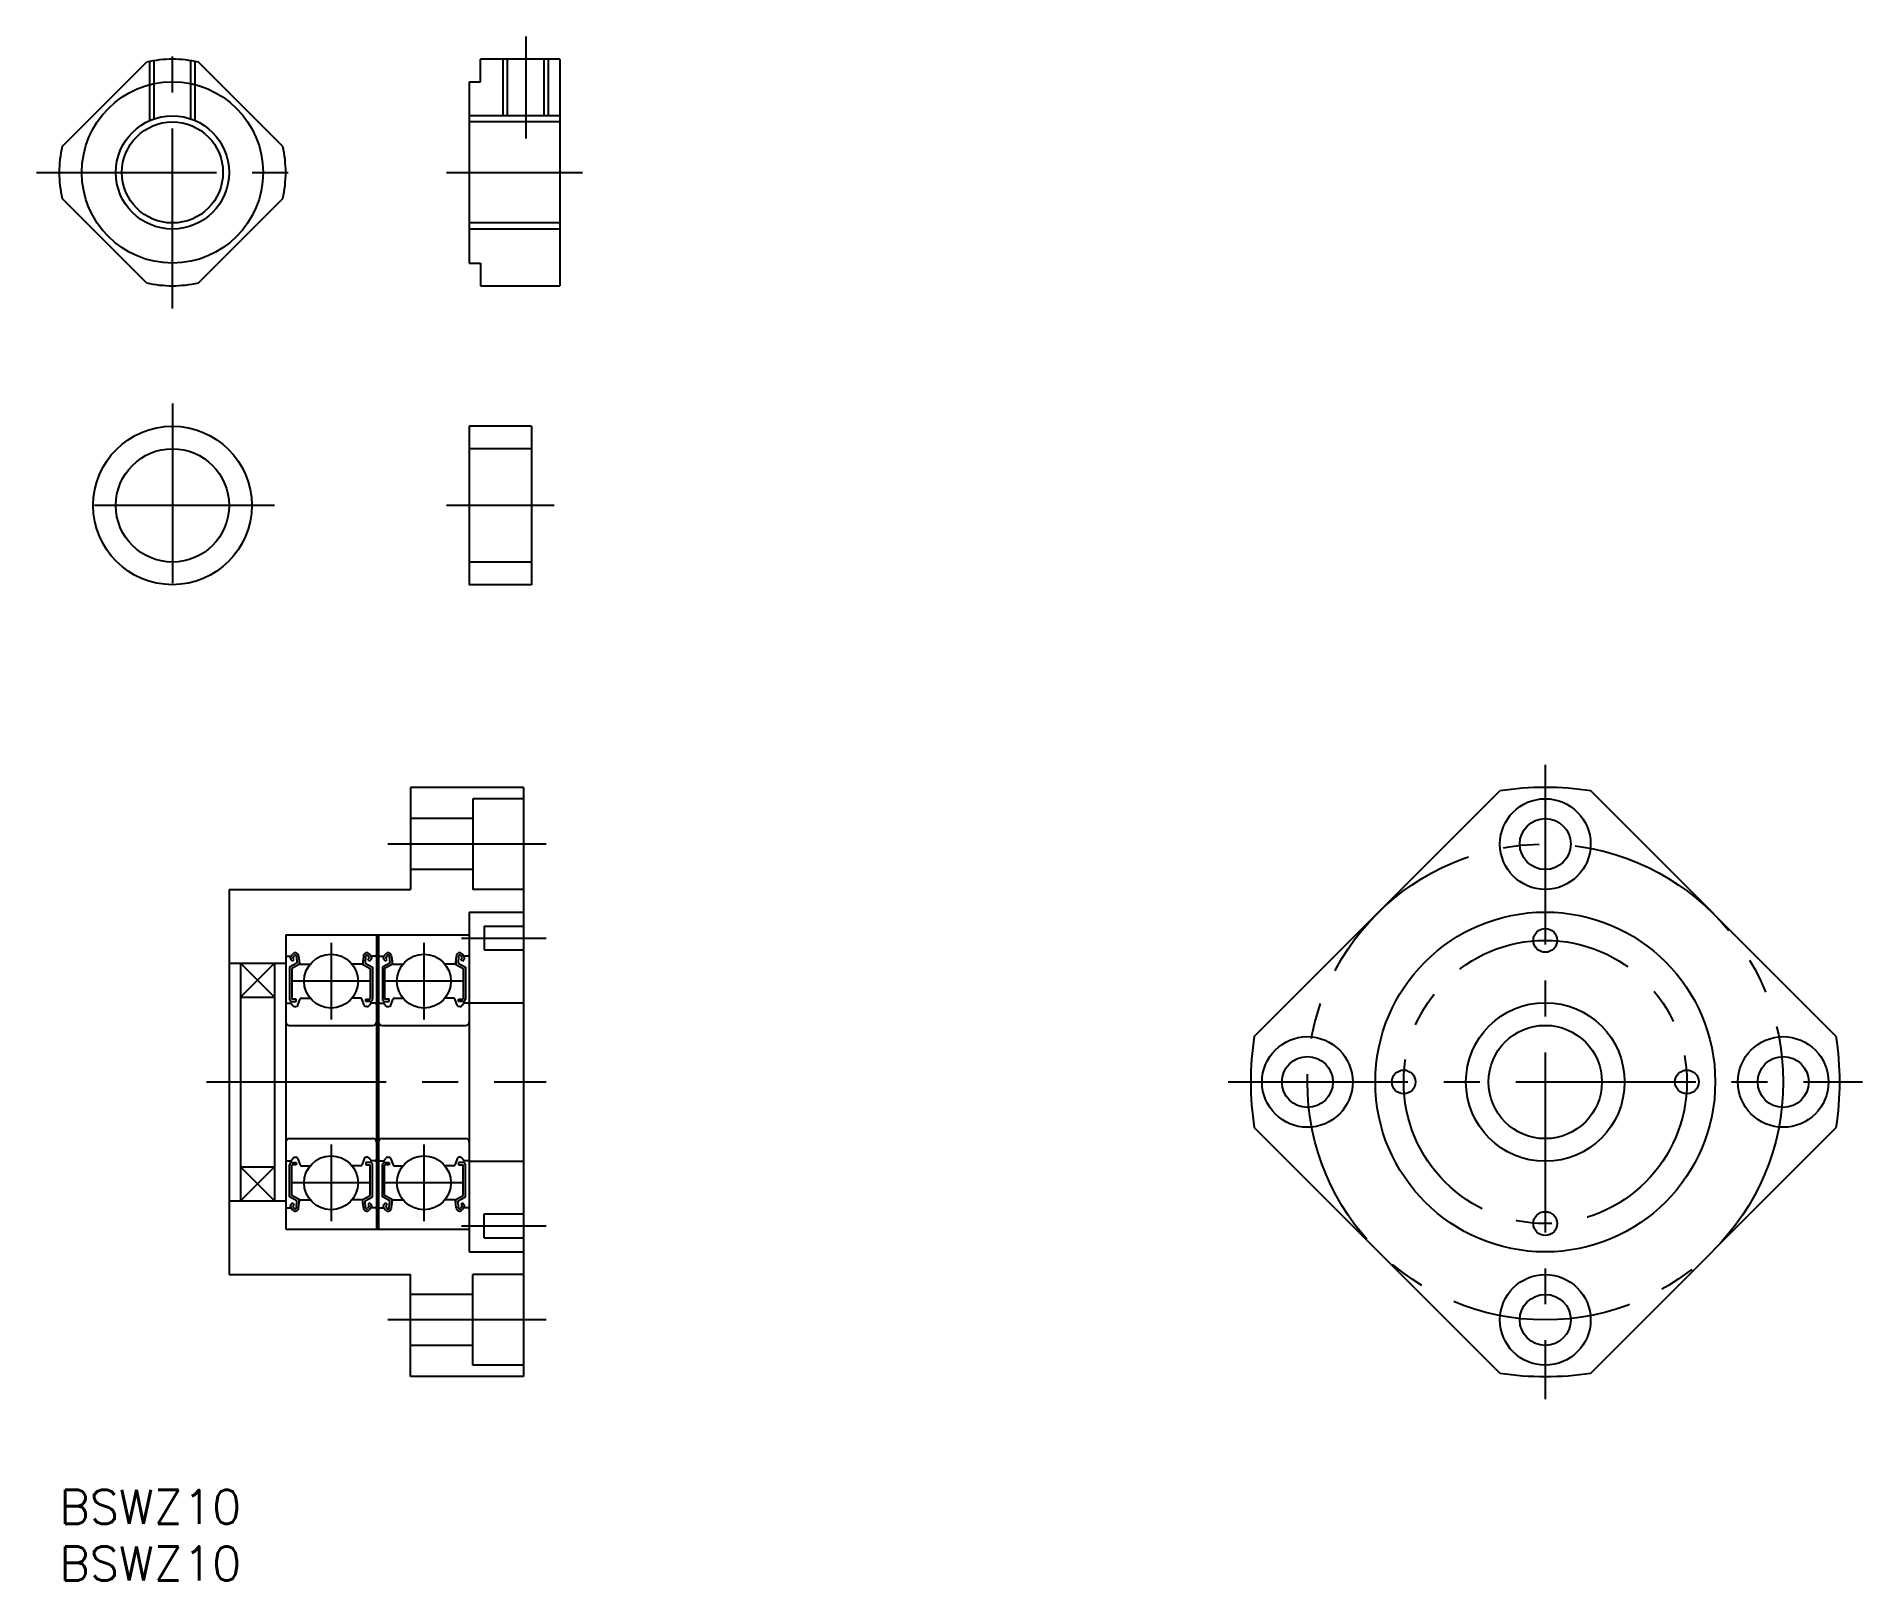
# Model space of a CAD drawing. Extents: x -2 to 159, y -8 to 128.
import ezdxf

# ---------------------------------------------------------------- set-up
doc = ezdxf.new("R2010")
doc.units = 0
doc.header["$LTSCALE"] = 0.5
doc.linetypes.add('CENTER', pattern=[50.8, 31.75, -6.35, 6.35, -6.35])
doc.linetypes.add('DASHED', pattern=[19.05, 12.7, -6.35])
for name, color, linetype in [('MSM_CENTER', 1, 'CENTER'), ('MSM_CONTINUOUS', 7, 'CONTINUOUS'), ('MSM_DASHED', 4, 'DASHED'), ('MSM_NARROW', 5, 'CONTINUOUS'), ('MSM_PART_NUMBER', 7, 'CONTINUOUS')]:
    doc.layers.add(name, color=color, linetype=linetype)
doc.styles.get("Standard").update_dxf_attribs({"font": 'txt.shx', "height": 1.5, "bigfont": 'bigfont.shx'})

# ---------------------------------------------------------------- blocks, each defined once
blk = doc.blocks.new('*U5')
at = {"layer": 'MSM_PART_NUMBER'}
blk.add_text('BSWZ10', height=3, dxfattribs=at).set_placement((0, -3))
blk = doc.blocks.new('*U6')
at = {"layer": 'MSM_PART_NUMBER'}
blk.add_text('BSWZ10', height=3, dxfattribs=at).set_placement((0, -8))

msp = doc.modelspace()

# ---------------------------------------------------------------- linework, layer by layer
at = {"layer": 'MSM_CENTER'}
for p, q in [((10, 104.28), (10, 128.28)), ((41.2, 128.28), (41.2, 119.28)), ((-2, 116.28), (22, 116.28)), ((34.2, 116.28), (46.2, 116.28)), ((10, 95.89), (10, 77.89)), ((19, 86.89), (1, 86.89)), ((43.7, 86.89), (34.2, 86.89)), ((131.18, 64), (131.18, 8)), ((43, 57), (29, 57)), ((35.5, 48.7), (43, 48.7)), ((24, 48.28), (24, 41.52)), ((32.2, 48.28), (32.2, 41.52)), ((27.38, 44.9), (20.61, 44.9)), ((35.58, 44.9), (28.81, 44.9)), ((13, 36), (43, 36)), ((103.18, 36), (159.18, 36)), ((24, 30.48), (24, 23.72)), ((32.2, 30.48), (32.2, 23.72)), ((27.38, 27.1), (20.61, 27.1)), ((35.58, 27.1), (28.81, 27.1)), ((35.5, 23.3), (43, 23.3)), ((43, 15), (29, 15))]:
    msp.add_line(p, q, dxfattribs=at)
for radius in [21, 12.5]:
    msp.add_circle((131.18, 36), radius, dxfattribs=at)
at = {"layer": 'MSM_CONTINUOUS'}
for p, q in [((0.26, 118.56), (7.71, 126.01)), ((19.74, 118.56), (12.29, 126.01)), ((37.2, 124.28), (37.2, 126.28)), ((44.2, 126.28), (37.2, 126.28)), ((39.57, 121.28), (39.57, 126.28)), ((42.82, 121.28), (42.82, 126.28)), ((44.2, 126.28), (44.2, 106.28)), ((36.2, 124.28), (36.2, 108.28)), ((36.2, 124.28), (37.2, 124.28)), ((44.2, 120.74), (36.2, 120.74)), ((7.71, 106.54), (0.26, 113.99)), ((12.29, 106.54), (19.74, 113.99)), ((44.2, 111.82), (36.2, 111.82)), ((36.2, 108.28), (37.2, 108.28)), ((37.2, 108.28), (37.2, 106.28)), ((37.2, 106.28), (44.2, 106.28)), ((36.2, 93.89), (36.2, 79.89)), ((41.7, 93.89), (36.2, 93.89)), ((41.7, 93.89), (41.7, 79.89)), ((41.7, 91.89), (36.2, 91.89)), ((41.7, 81.89), (36.2, 81.89)), ((41.7, 79.89), (36.2, 79.89)), ((31, 62), (31, 53)), ((41, 62), (31, 62)), ((41, 62), (41, 10)), ((105.49, 40.01), (127.17, 61.69)), ((156.87, 40.01), (135.19, 61.69)), ((36.5, 61), (36.5, 53)), ((41, 61), (36.5, 61)), ((36.5, 59.25), (31, 59.25)), ((36.5, 54.75), (31, 54.75)), ((15, 53), (31, 53)), ((15, 53), (15, 19)), ((41, 53), (36.5, 53)), ((36.2, 51), (41, 51)), ((36.2, 51), (36.2, 21)), ((20, 49), (20, 36)), ((20, 49), (20, 36)), ((20, 49), (20, 36)), ((20, 49), (36.2, 49)), ((20, 49), (20, 23)), ((28, 49), (28, 23)), ((28.2, 49), (28.2, 23)), ((37.5, 49.75), (41, 49.75)), ((37.5, 49.75), (37.5, 47.65)), ((20.1, 47.1), (20.46, 47.1)), ((20.44, 47.09), (20.61, 47.29)), ((20.6, 46.67), (20.46, 46.82)), ((20.6, 46.96), (20.77, 47.16)), ((20.74, 46.82), (20.6, 46.96)), ((20.6, 46.67), (20.74, 46.82)), ((20.94, 47.1), (20.98, 46.5)), ((21.14, 47.12), (21.2, 46.49)), ((21.18, 46.75), (21.18, 46.38)), ((26.85, 47.12), (26.79, 46.49)), ((26.81, 46.75), (26.81, 46.38)), ((27.05, 47.1), (27.01, 46.5)), ((27.39, 46.96), (27.22, 47.16)), ((27.25, 46.82), (27.39, 46.96)), ((27.39, 46.67), (27.25, 46.82)), ((27.55, 47.09), (27.38, 47.29)), ((27.39, 46.67), (27.53, 46.82)), ((27.9, 47.1), (27.54, 47.1)), ((28.3, 47.1), (28.66, 47.1)), ((28.64, 47.09), (28.81, 47.29)), ((28.8, 46.67), (28.66, 46.82)), ((28.8, 46.96), (28.97, 47.16)), ((28.94, 46.82), (28.8, 46.96)), ((28.8, 46.67), (28.94, 46.82)), ((29.14, 47.1), (29.18, 46.5)), ((29.34, 47.12), (29.4, 46.49)), ((29.38, 46.75), (29.38, 46.38)), ((35.05, 47.12), (34.99, 46.49)), ((35.01, 46.75), (35.01, 46.38)), ((35.25, 47.1), (35.21, 46.5)), ((35.59, 46.96), (35.42, 47.16)), ((35.45, 46.82), (35.59, 46.96)), ((35.59, 46.67), (35.45, 46.82)), ((35.75, 47.09), (35.58, 47.29)), ((35.59, 46.67), (35.73, 46.82)), ((36.1, 47.1), (35.74, 47.1)), ((37.5, 47.65), (41, 47.65)), ((15, 46.5), (20, 46.5)), ((16, 46.5), (16, 25.5)), ((19, 46.5), (19, 25.5)), ((20.98, 46.5), (20.33, 46.12)), ((20.33, 46.12), (20.33, 43.3)), ((21.18, 46.38), (20.53, 46.01)), ((20.53, 46.01), (20.53, 43.3)), ((21.3, 46.4), (22.15, 46.4)), ((26.69, 46.4), (25.84, 46.4)), ((26.81, 46.38), (27.46, 46.01)), ((27.01, 46.5), (27.66, 46.12)), ((27.46, 46.01), (27.46, 43.3)), ((27.66, 46.12), (27.66, 43.3)), ((29.18, 46.5), (28.53, 46.12)), ((28.53, 46.12), (28.53, 43.3)), ((29.38, 46.38), (28.73, 46.01)), ((28.73, 46.01), (28.73, 43.3)), ((29.5, 46.4), (30.35, 46.4)), ((34.89, 46.4), (34.04, 46.4)), ((35.01, 46.38), (35.66, 46.01)), ((35.21, 46.5), (35.86, 46.12)), ((35.66, 46.01), (35.66, 43.3)), ((35.86, 46.12), (35.86, 43.3)), ((16, 43.5), (19, 43.5)), ((20.1, 42.95), (20.45, 42.95)), ((20.45, 42.95), (20.64, 42.72)), ((20.93, 43.3), (20.53, 43.3)), ((20.53, 43.1), (20.93, 43.1)), ((20.79, 42.65), (20.89, 42.65)), ((20.93, 43.1), (20.93, 43.3)), ((21.07, 42.78), (21.28, 43.33)), ((21.37, 43.4), (22.15, 43.4)), ((26.62, 43.4), (25.84, 43.4)), ((26.92, 42.78), (26.72, 43.33)), ((27.06, 43.1), (27.06, 43.3)), ((27.06, 43.3), (27.46, 43.3)), ((27.46, 43.1), (27.06, 43.1)), ((27.2, 42.65), (27.1, 42.65)), ((27.55, 42.95), (27.35, 42.72)), ((27.9, 42.95), (27.55, 42.95)), ((28.3, 42.95), (28.65, 42.95)), ((28.65, 42.95), (28.84, 42.72)), ((29.13, 43.3), (28.73, 43.3)), ((28.73, 43.1), (29.13, 43.1)), ((28.99, 42.65), (29.09, 42.65)), ((29.13, 43.1), (29.13, 43.3)), ((29.27, 42.78), (29.48, 43.33)), ((29.57, 43.4), (30.35, 43.4)), ((34.82, 43.4), (34.04, 43.4)), ((35.12, 42.78), (34.92, 43.33)), ((35.26, 43.1), (35.26, 43.3)), ((35.26, 43.3), (35.66, 43.3)), ((35.66, 43.1), (35.26, 43.1)), ((35.4, 42.65), (35.3, 42.65)), ((35.75, 42.95), (35.55, 42.72)), ((36.1, 42.95), (35.75, 42.95)), ((36.2, 43), (41, 43)), ((20.3, 41), (27.7, 41)), ((28.5, 41), (35.9, 41)), ((20.3, 31), (27.7, 31)), ((28.5, 31), (35.9, 31)), ((127.17, 10.31), (105.49, 31.99)), ((135.19, 10.31), (156.87, 31.99)), ((20.1, 29.05), (20.45, 29.05)), ((20.45, 29.05), (20.64, 29.28)), ((20.79, 29.35), (20.89, 29.35)), ((21.07, 29.22), (21.28, 28.67)), ((26.92, 29.22), (26.72, 28.67)), ((27.2, 29.35), (27.1, 29.35)), ((27.55, 29.05), (27.35, 29.28)), ((27.9, 29.05), (27.55, 29.05)), ((28.3, 29.05), (28.65, 29.05)), ((28.65, 29.05), (28.84, 29.28)), ((28.99, 29.35), (29.09, 29.35)), ((29.27, 29.22), (29.48, 28.67)), ((35.12, 29.22), (34.92, 28.67)), ((35.4, 29.35), (35.3, 29.35)), ((35.75, 29.05), (35.55, 29.28)), ((36.1, 29.05), (35.75, 29.05)), ((16, 28.5), (19, 28.5)), ((20.33, 25.87), (20.33, 28.7)), ((20.53, 28.9), (20.93, 28.9)), ((20.53, 25.99), (20.53, 28.7)), ((20.93, 28.7), (20.53, 28.7)), ((20.93, 28.9), (20.93, 28.7)), ((21.37, 28.6), (22.15, 28.6)), ((26.62, 28.6), (25.84, 28.6)), ((27.06, 28.9), (27.06, 28.7)), ((27.46, 28.9), (27.06, 28.9)), ((27.06, 28.7), (27.46, 28.7)), ((27.46, 25.99), (27.46, 28.7)), ((27.66, 25.87), (27.66, 28.7)), ((28.53, 25.87), (28.53, 28.7)), ((28.73, 28.9), (29.13, 28.9)), ((28.73, 25.99), (28.73, 28.7)), ((29.13, 28.7), (28.73, 28.7)), ((29.13, 28.9), (29.13, 28.7)), ((29.57, 28.6), (30.35, 28.6)), ((34.82, 28.6), (34.04, 28.6)), ((35.26, 28.9), (35.26, 28.7)), ((35.66, 28.9), (35.26, 28.9)), ((35.26, 28.7), (35.66, 28.7)), ((35.66, 25.99), (35.66, 28.7)), ((35.86, 25.87), (35.86, 28.7)), ((36.2, 29), (41, 29)), ((20.98, 25.5), (20.33, 25.87)), ((21.18, 25.62), (20.53, 25.99)), ((26.81, 25.62), (27.46, 25.99)), ((27.01, 25.5), (27.66, 25.87)), ((29.18, 25.5), (28.53, 25.87)), ((29.38, 25.62), (28.73, 25.99)), ((35.01, 25.62), (35.66, 25.99)), ((35.21, 25.5), (35.86, 25.87)), ((15, 25.5), (20, 25.5)), ((20.1, 24.9), (20.46, 24.9)), ((20.44, 24.91), (20.61, 24.71)), ((20.6, 25.33), (20.46, 25.18)), ((20.6, 25.33), (20.74, 25.18)), ((20.74, 25.18), (20.6, 25.04)), ((20.6, 25.04), (20.77, 24.84)), ((20.94, 24.9), (20.98, 25.5)), ((21.14, 24.88), (21.2, 25.51)), ((21.18, 25.25), (21.18, 25.62)), ((21.3, 25.6), (22.15, 25.6)), ((26.69, 25.6), (25.84, 25.6)), ((26.85, 24.88), (26.79, 25.51)), ((26.81, 25.25), (26.81, 25.62)), ((27.05, 24.9), (27.01, 25.5)), ((27.39, 25.04), (27.22, 24.84)), ((27.39, 25.33), (27.25, 25.18)), ((27.25, 25.18), (27.39, 25.04)), ((27.55, 24.91), (27.38, 24.71)), ((27.39, 25.33), (27.53, 25.18)), ((27.9, 24.9), (27.54, 24.9)), ((28.3, 24.9), (28.66, 24.9)), ((28.64, 24.91), (28.81, 24.71)), ((28.8, 25.33), (28.66, 25.18)), ((28.8, 25.33), (28.94, 25.18)), ((28.94, 25.18), (28.8, 25.04)), ((28.8, 25.04), (28.97, 24.84)), ((29.14, 24.9), (29.18, 25.5)), ((29.34, 24.88), (29.4, 25.51)), ((29.38, 25.25), (29.38, 25.62)), ((29.5, 25.6), (30.35, 25.6)), ((34.89, 25.6), (34.04, 25.6)), ((35.05, 24.88), (34.99, 25.51)), ((35.01, 25.25), (35.01, 25.62)), ((35.25, 24.9), (35.21, 25.5)), ((35.59, 25.04), (35.42, 24.84)), ((35.59, 25.33), (35.45, 25.18)), ((35.45, 25.18), (35.59, 25.04)), ((35.75, 24.91), (35.58, 24.71)), ((35.59, 25.33), (35.73, 25.18)), ((36.1, 24.9), (35.74, 24.9)), ((37.5, 24.35), (41, 24.35)), ((37.5, 22.25), (37.5, 24.35)), ((20, 23), (36.2, 23)), ((36.2, 21), (41, 21)), ((37.5, 22.25), (41, 22.25)), ((15, 19), (31, 19)), ((31, 10), (31, 19)), ((36.5, 11), (36.5, 19)), ((41, 19), (36.5, 19)), ((36.5, 17.25), (31, 17.25)), ((36.5, 12.75), (31, 12.75)), ((41, 10), (31, 10)), ((41, 11), (36.5, 11))]:
    msp.add_line(p, q, dxfattribs=at)
for centre, radius in [((10, 116.28), 8), ((10, 116.28), 4.46), ((10, 86.89), 7), ((10, 86.89), 5), ((131.18, 57), 4), ((131.18, 57), 2.25), ((131.18, 36), 15), ((131.18, 48.5), 1.05), ((24, 44.9), 2.38), ((32.2, 44.9), 2.38), ((131.18, 36), 7), ((131.18, 36), 5), ((110.18, 36), 4), ((152.18, 36), 4), ((110.18, 36), 2.25), ((152.18, 36), 2.25), ((118.68, 36), 1.05), ((143.68, 36), 1.05), ((24, 27.1), 2.38), ((32.2, 27.1), 2.38), ((131.18, 23.5), 1.05), ((131.18, 15), 4), ((131.18, 15), 2.25)]:
    msp.add_circle(centre, radius, dxfattribs=at)
for centre, radius, start, end in [((10, 116.28), 10, 76.7883, 103.2117), ((10, 116.28), 10, 166.7883, 193.2117), ((10, 116.28), 10, 346.7883, 13.2117), ((10, 116.28), 10, 256.7883, 283.2117), ((131.18, 36), 26, 81.1289, 98.8711), ((20.1, 47.2), 0.1, 180, 270), ((20.6, 46.96), 0.2, 140.137, 225.002), ((20.84, 47.1), 0.3, 4.9354, 140.137), ((20.84, 47.1), 0.1, 3.1017, 139.9503), ((27.15, 47.1), 0.3, 39.863, 175.0646), ((27.15, 47.1), 0.1, 40.0497, 176.8983), ((27.39, 46.96), 0.2, 314.998, 39.863), ((27.9, 47.2), 0.1, 270, 0), ((28.3, 47.2), 0.1, 180, 270), ((28.8, 46.96), 0.2, 140.137, 225.002), ((29.04, 47.1), 0.3, 4.9354, 140.137), ((29.04, 47.1), 0.1, 3.1017, 139.9503), ((35.35, 47.1), 0.3, 39.863, 175.0646), ((35.35, 47.1), 0.1, 40.0497, 176.8983), ((35.59, 46.96), 0.2, 314.998, 39.863), ((36.1, 47.2), 0.1, 270, 0), ((21.3, 46.5), 0.1, 184.9354, 270), ((26.69, 46.5), 0.1, 270, 355.0646), ((29.5, 46.5), 0.1, 184.9354, 270), ((34.89, 46.5), 0.1, 270, 355.0646), ((20.1, 42.85), 0.1, 90, 180.8103), ((20.53, 43.3), 0.2, 180, 270), ((20.79, 42.85), 0.2, 219.9762, 270), ((20.89, 42.85), 0.2, 270, 339.9916), ((21.37, 43.3), 0.1, 90, 159.9916), ((26.62, 43.3), 0.1, 20.0084, 90), ((27.1, 42.85), 0.2, 200.0084, 270), ((27.2, 42.85), 0.2, 270, 320.0238), ((27.46, 43.3), 0.2, 270, 0), ((27.9, 42.85), 0.1, 359.1897, 90), ((28.3, 42.85), 0.1, 90, 180.8103), ((28.73, 43.3), 0.2, 180, 270), ((28.99, 42.85), 0.2, 219.9762, 270), ((29.09, 42.85), 0.2, 270, 339.9916), ((29.57, 43.3), 0.1, 90, 159.9916), ((34.82, 43.3), 0.1, 20.0084, 90), ((35.3, 42.85), 0.2, 200.0084, 270), ((35.4, 42.85), 0.2, 270, 320.0238), ((35.66, 43.3), 0.2, 270, 0), ((36.1, 42.85), 0.1, 359.1897, 90), ((20.3, 41.3), 0.3, 180, 270), ((27.7, 41.3), 0.3, 270, 0), ((28.5, 41.3), 0.3, 180, 270), ((35.9, 41.3), 0.3, 270, 0), ((131.18, 36), 26, 171.1289, 188.8711), ((131.18, 36), 26, 351.1289, 8.8711), ((20.3, 30.7), 0.3, 90, 180), ((27.7, 30.7), 0.3, 0, 90), ((28.5, 30.7), 0.3, 90, 180), ((35.9, 30.7), 0.3, 0, 90), ((20.1, 29.15), 0.1, 179.1897, 270), ((20.79, 29.15), 0.2, 90, 140.0238), ((20.89, 29.15), 0.2, 20.0084, 90), ((27.1, 29.15), 0.2, 90, 159.9916), ((27.2, 29.15), 0.2, 39.9762, 90), ((27.9, 29.15), 0.1, 270, 0.8103), ((28.3, 29.15), 0.1, 179.1897, 270), ((28.99, 29.15), 0.2, 90, 140.0238), ((29.09, 29.15), 0.2, 20.0084, 90), ((35.3, 29.15), 0.2, 90, 159.9916), ((35.4, 29.15), 0.2, 39.9762, 90), ((36.1, 29.15), 0.1, 270, 0.8103), ((20.53, 28.7), 0.2, 90, 180), ((21.37, 28.7), 0.1, 200.0084, 270), ((26.62, 28.7), 0.1, 270, 339.9916), ((27.46, 28.7), 0.2, 0, 90), ((28.73, 28.7), 0.2, 90, 180), ((29.57, 28.7), 0.1, 200.0084, 270), ((34.82, 28.7), 0.1, 270, 339.9916), ((35.66, 28.7), 0.2, 0, 90), ((20.1, 24.8), 0.1, 90, 180), ((20.6, 25.04), 0.2, 134.998, 219.863), ((20.84, 24.9), 0.3, 219.863, 355.0646), ((20.84, 24.9), 0.1, 220.0497, 356.8983), ((21.3, 25.5), 0.1, 90, 175.0646), ((26.69, 25.5), 0.1, 4.9354, 90), ((27.15, 24.9), 0.3, 184.9354, 320.137), ((27.15, 24.9), 0.1, 183.1017, 319.9503), ((27.39, 25.04), 0.2, 320.137, 45.002), ((27.9, 24.8), 0.1, 0, 90), ((28.3, 24.8), 0.1, 90, 180), ((28.8, 25.04), 0.2, 134.998, 219.863), ((29.04, 24.9), 0.3, 219.863, 355.0646), ((29.04, 24.9), 0.1, 220.0497, 356.8983), ((29.5, 25.5), 0.1, 90, 175.0646), ((34.89, 25.5), 0.1, 4.9354, 90), ((35.35, 24.9), 0.3, 184.9354, 320.137), ((35.35, 24.9), 0.1, 183.1017, 319.9503), ((35.59, 25.04), 0.2, 320.137, 45.002), ((36.1, 24.8), 0.1, 0, 90), ((131.18, 36), 26, 261.1289, 278.8711)]:
    msp.add_arc(centre, radius, start, end, dxfattribs=at)
at = {"layer": 'MSM_DASHED'}
for p, q in [((8, 120.86), (8, 126.08)), ((8.38, 121.01), (8.38, 126.15)), ((11.62, 121.01), (11.62, 126.15)), ((12, 120.86), (12, 126.08))]:
    msp.add_line(p, q, dxfattribs=at)
at = {"layer": 'MSM_NARROW'}
for p, q in [((39.2, 121.28), (39.2, 126.28)), ((43.2, 121.28), (43.2, 126.28)), ((44.2, 121.28), (36.2, 121.28)), ((44.2, 111.28), (36.2, 111.28)), ((19, 46.5), (16, 43.5)), ((16, 46.5), (19, 43.5)), ((19, 25.5), (16, 28.5)), ((16, 25.5), (19, 28.5))]:
    msp.add_line(p, q, dxfattribs=at)
msp.add_circle((10, 116.28), 5, dxfattribs=at)

# ---------------------------------------------------------------- block references
at = {"layer": 'MSM_CONTINUOUS'}
for name in ['*U5', '*U6']:
    msp.add_blockref(name, (0, 0), dxfattribs=at)

doc.saveas('drawing.dxf')
